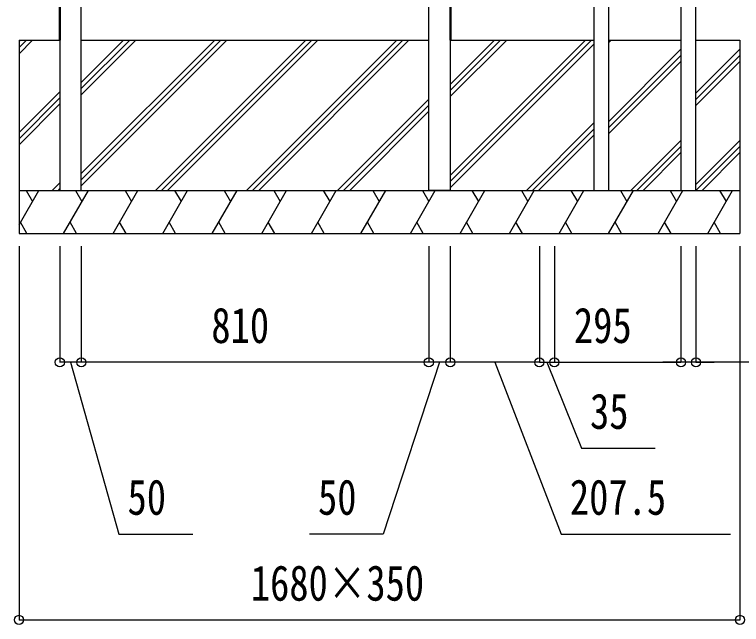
# Model space of a CAD drawing. Units: millimetres, scale not verified. Extents: x -10512 to 10513, y -7424 to 7426.
# Drawn here: x 1328 to 3022, y -2885 to -1465 of the extents above; entities that cross this region are included whole.
import ezdxf
from ezdxf.enums import TextEntityAlignment as Align

# ---------------------------------------------------------------- set-up
doc = ezdxf.new("R2010")
doc.units = ezdxf.units.MM
doc.header["$LTSCALE"] = 40
doc.layers.add('0-4_YKK_A1', color=4, linetype='Continuous')
doc.layers.add('0-5_YKK_D', color=6, linetype='Continuous')
doc.styles.add('ＭＳ ゴシック', font='')
doc.styles.get('ＭＳ ゴシック').set_extended_font_data('MS Gothic')

msp = doc.modelspace()

# ---------------------------------------------------------------- linework, layer by layer
at = {"layer": '0-4_YKK_A1'}
for p, q in [((1338.35, -1524.4), (1338.35, -1974.4)), ((1338.35, -1524.4), (1433.35, -1524.4)), ((1338.35, -1527.58), (1341.53, -1524.4)), ((1338.35, -1541.72), (1355.67, -1524.4)), ((1338.35, -1555.86), (1369.81, -1524.4)), ((1431.85, -1524.4), (1434.35, -1524.4)), ((1433.35, -1524.4), (1433.35, -1874.4)), ((1483.35, -1623.08), (1582.03, -1524.4)), ((1483.35, -1835.22), (1794.17, -1524.4)), ((1483.35, -1637.23), (1596.18, -1524.4)), ((1483.35, -1849.36), (1808.31, -1524.4)), ((1483.35, -1651.37), (1610.32, -1524.4)), ((1483.35, -1863.5), (1822.45, -1524.4)), ((1656.3, -1874.4), (2006.3, -1524.4)), ((1670.44, -1874.4), (2020.44, -1524.4)), ((1684.58, -1874.4), (2034.58, -1524.4)), ((1868.43, -1874.4), (2218.43, -1524.4)), ((1882.57, -1874.4), (2232.57, -1524.4)), ((1896.71, -1874.4), (2246.71, -1524.4)), ((2344.85, -1524.4), (2342.35, -1524.4)), ((2343.35, -1524.4), (2343.35, -1874.4)), ((2343.35, -1524.4), (2677.85, -1524.4)), ((2343.35, -1627.52), (2446.47, -1524.4)), ((2343.35, -1839.65), (2658.6, -1524.4)), ((2343.35, -1641.66), (2460.61, -1524.4)), ((2343.35, -1853.79), (2672.74, -1524.4)), ((2343.35, -1655.8), (2474.75, -1524.4)), ((2712.85, -1524.4), (2880.85, -1524.4)), ((2712.85, -1529.83), (2718.28, -1524.4)), ((2915.85, -1524.4), (3018.35, -1524.4)), ((3018.35, -1524.4), (3018.35, -1974.4)), ((2343.35, -1867.93), (2677.85, -1533.43)), ((2712.85, -1713.68), (2880.85, -1545.68)), ((2915.85, -1648.18), (3018.35, -1545.68)), ((2712.85, -1727.82), (2880.85, -1559.82)), ((2712.85, -1741.96), (2880.85, -1573.96)), ((2915.85, -1662.32), (3018.35, -1559.82)), ((2915.85, -1676.46), (3018.35, -1573.96)), ((1338.35, -1739.71), (1433.35, -1644.71)), ((1338.35, -1753.85), (1433.35, -1658.85)), ((1338.35, -1767.99), (1433.35, -1672.99)), ((2080.56, -1874.4), (2293.35, -1661.61)), ((2094.7, -1874.4), (2293.35, -1675.75)), ((2108.85, -1874.4), (2293.35, -1689.9)), ((2520.73, -1874.4), (2677.85, -1717.28)), ((2534.87, -1874.4), (2677.85, -1731.42)), ((2549.01, -1874.4), (2677.85, -1745.56)), ((2764.26, -1874.4), (2880.85, -1757.81)), ((2915.85, -1860.31), (3018.35, -1757.81)), ((2778.4, -1874.4), (2880.85, -1771.95)), ((2915.9, -1874.4), (3018.35, -1771.95)), ((2792.54, -1874.4), (2880.85, -1786.09)), ((2930.04, -1874.4), (3018.35, -1786.09)), ((1415.79, -1874.4), (1433.35, -1856.84)), ((1338.35, -1874.4), (3018.35, -1874.4)), ((1338.35, -1954.24), (1384.44, -1874.4)), ((1354.44, -1874.4), (1369.44, -1900.38)), ((1429.93, -1874.4), (1433.35, -1870.98)), ((1433.35, -1874.4), (1483.35, -1874.4)), ((1442.18, -1974.4), (1499.91, -1874.4)), ((1469.91, -1874.4), (1484.91, -1900.38)), ((1557.65, -1974.4), (1615.38, -1874.4)), ((1585.38, -1874.4), (1600.38, -1900.38)), ((1673.12, -1974.4), (1730.85, -1874.4)), ((1700.85, -1874.4), (1715.85, -1900.38)), ((1788.59, -1974.4), (1846.32, -1874.4)), ((1816.32, -1874.4), (1831.32, -1900.38)), ((1904.06, -1974.4), (1961.79, -1874.4)), ((1931.79, -1874.4), (1946.79, -1900.38)), ((2019.53, -1974.4), (2077.26, -1874.4)), ((2047.26, -1874.4), (2062.26, -1900.38)), ((2135, -1974.4), (2192.73, -1874.4)), ((2162.73, -1874.4), (2177.73, -1900.38)), ((2250.47, -1974.4), (2308.2, -1874.4)), ((2278.2, -1874.4), (2293.2, -1900.38)), ((2292.69, -1874.4), (2293.35, -1873.74)), ((2343.35, -1874.4), (2293.35, -1874.4)), ((2365.94, -1974.4), (2423.67, -1874.4)), ((2393.67, -1874.4), (2408.67, -1900.38)), ((2481.41, -1974.4), (2539.14, -1874.4)), ((2509.14, -1874.4), (2524.14, -1900.38)), ((2596.88, -1974.4), (2654.61, -1874.4)), ((2624.61, -1874.4), (2639.61, -1900.38)), ((2712.35, -1974.4), (2770.08, -1874.4)), ((2740.08, -1874.4), (2755.08, -1900.38)), ((2827.82, -1974.4), (2885.55, -1874.4)), ((2855.55, -1874.4), (2870.55, -1900.38)), ((2943.29, -1974.4), (3001.02, -1874.4)), ((2971.02, -1874.4), (2986.02, -1900.38)), ((1356.71, -1974.4), (1341.71, -1948.42)), ((1472.18, -1974.4), (1457.18, -1948.42)), ((1587.65, -1974.4), (1572.65, -1948.42)), ((1703.12, -1974.4), (1688.12, -1948.42)), ((1818.59, -1974.4), (1803.59, -1948.42)), ((1934.06, -1974.4), (1919.06, -1948.42)), ((2049.53, -1974.4), (2034.53, -1948.42)), ((2165, -1974.4), (2150, -1948.42)), ((2280.47, -1974.4), (2265.47, -1948.42)), ((2395.94, -1974.4), (2380.94, -1948.42)), ((2511.41, -1974.4), (2496.41, -1948.42)), ((2626.88, -1974.4), (2611.88, -1948.42)), ((2742.35, -1974.4), (2727.35, -1948.42)), ((2857.82, -1974.4), (2842.82, -1948.42)), ((2973.29, -1974.4), (2958.29, -1948.42)), ((1338.35, -1974.4), (3018.35, -1974.4))]:
    msp.add_line(p, q, dxfattribs=at)
for points in [[(1431.85, 43.6), (1431.85, -1424.4), (1431.85, -1524.4)], [(1434.35, 43.6), (1434.35, -1424.4), (1434.35, -1524.4)], [(2342.35, 43.6), (2342.35, -1424.4), (2342.35, -1524.4)], [(2344.85, 43.6), (2344.85, -1424.4), (2344.85, -1524.4)], [(1483.35, -1874.4), (1483.35, -1424.4), (1483.35, -1399.4)], [(2293.35, -1874.4), (2293.35, -1424.4), (2293.35, -1399.4)], [(1483.35, -1524.4), (1888.35, -1524.4), (2293.35, -1524.4)]]:
    msp.add_lwpolyline(points, dxfattribs=at)
for points in [[(2677.85, -1424.4), (2677.85, -1874.4), (2712.85, -1874.4), (2712.85, -1424.4)], [(2880.85, -1424.4), (2880.85, -1874.4), (2915.85, -1874.4), (2915.85, -1424.4)]]:
    msp.add_lwpolyline(points, close=True, dxfattribs=at)
at = {"layer": '0-5_YKK_D'}
for p, q in [((1338.35, -2004.4), (1338.35, -2875.4)), ((1433.35, -2004.4), (1433.35, -2275.4)), ((1483.35, -2004.4), (1483.35, -2275.4)), ((1483.35, -2004.4), (1483.35, -2275.4)), ((2293.35, -2004.4), (2293.35, -2275.4)), ((2293.35, -2004.4), (2293.35, -2275.4)), ((2343.35, -2004.4), (2343.35, -2275.4)), ((2343.35, -2004.4), (2343.35, -2275.4)), ((2550.85, -2004.4), (2550.85, -2275.4)), ((2550.85, -2004.4), (2550.85, -2275.4)), ((2585.85, -2004.4), (2585.85, -2275.4)), ((2585.85, -2004.4), (2585.85, -2275.4)), ((2880.85, -2004.4), (2880.85, -2275.4)), ((2880.85, -2004.4), (2880.85, -2275.4)), ((2915.85, -2004.4), (2915.85, -2275.4)), ((3018.35, -2004.4), (3018.35, -2875.4)), ((1483.35, -2274.4), (1433.35, -2274.4)), ((2293.35, -2274.4), (1483.35, -2274.4)), ((2343.35, -2274.4), (2293.35, -2274.4)), ((2550.85, -2274.4), (2343.35, -2274.4)), ((2550.85, -2274.4), (2508.35, -2274.4)), ((2550.85, -2274.4), (2585.85, -2274.4)), ((2550.85, -2274.4), (2585.85, -2274.4)), ((2585.85, -2274.4), (2880.85, -2274.4)), ((2585.85, -2274.4), (2628.35, -2274.4)), ((2880.85, -2274.4), (2838.35, -2274.4)), ((2915.85, -2274.4), (2880.85, -2274.4)), ((2915.85, -2274.4), (2958.35, -2274.4)), ((1338.35, -2874.4), (3018.35, -2874.4))]:
    msp.add_line(p, q, dxfattribs=at)
for points in [[(1458.35, -2274.4), (1571.04, -2674.4), (1743.04, -2674.4)], [(2318.35, -2274.4), (2187.01, -2674.4), (2015.01, -2674.4)], [(2447.1, -2274.4), (2601.99, -2674.4), (2995.99, -2674.4)], [(2568.35, -2274.4), (2648.91, -2474.4), (2820.91, -2474.4)], [(3183.75, -2274.4), (2915.85, -2274.4), (2880.85, -2274.4)]]:
    msp.add_lwpolyline(points, dxfattribs=at)
for centre in [(1433.35, -2274.4), (1483.35, -2274.4), (1483.35, -2274.4), (2293.35, -2274.4), (2293.35, -2274.4), (2343.35, -2274.4), (2343.35, -2274.4), (2550.85, -2274.4), (2550.85, -2274.4), (2585.85, -2274.4), (2585.85, -2274.4), (2880.85, -2274.4), (2880.85, -2274.4), (2915.85, -2274.4), (1338.35, -2874.4), (3018.35, -2874.4)]:
    msp.add_circle(centre, 10.62, dxfattribs=at)

# ---------------------------------------------------------------- texts
at = {"layer": '0-5_YKK_D', "style": 'ＭＳ ゴシック', "width": 0.8}
for s, p in [('810', (1786.35, -2254.4)), ('295', (2631.35, -2254.4)), ('35', (2668.91, -2454.4)), ('50', (1591.04, -2654.4)), ('50', (2035.01, -2654.4)), ('207.5', (2621.99, -2654.4)), ('1680×350', (1878.35, -2854.4))]:
    msp.add_text(s, height=82.48, dxfattribs=at).set_placement(p, align=Align.BOTTOM_LEFT)

doc.saveas('drawing.dxf')
